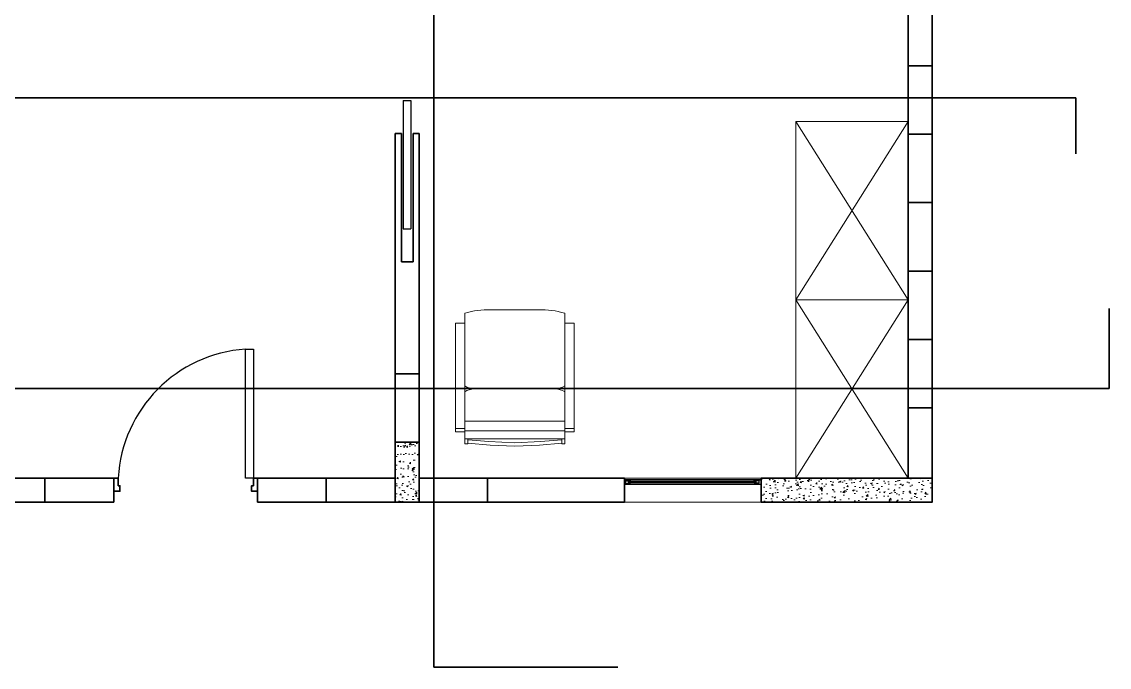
# Model space of a CAD drawing. Header units: inches. Extents: x 2013 to 15569, y -2551 to 2524.
# Drawn here: x 10773 to 11409, y 65 to 442 of the extents above; entities that cross this region are included whole.
import ezdxf

# ---------------------------------------------------------------- set-up
doc = ezdxf.new("R2010")
doc.units = ezdxf.units.IN
doc.header["$MEASUREMENT"] = 0
doc.layers.get('0').update_dxf_attribs({"color": 80, "lineweight": 13})
for name, color, linetype, lineweight in [('A-DOOR-FULL', 90, 'Continuous', 25), ('A-FLOR-PATT', 8, 'Continuous', 18), ('A-FURN', 8, 'Continuous', 18), ('A-GLAZ-FULL', 4, 'Continuous', 25), ('A-WALL-FULL', 7, 'Continuous', 35), ('costruzioni', 2, 'Continuous', 35)]:
    doc.layers.add(name, color=color, linetype=linetype, lineweight=lineweight)

# ---------------------------------------------------------------- blocks, each defined once
blk = doc.blocks.new('porta scorrevole')
at = {"layer": 'A-DOOR-FULL'}
for p, q in [((113.3758, -84.2569), (113.3758, -85.0069)), ((113.3758, -84.2569), (113.4208, -84.2569)), ((113.4208, -84.2569), (113.4208, -85.0069)), ((113.3758, -85.0069), (113.4208, -85.0069))]:
    blk.add_line(p, q, dxfattribs=at)
blk = doc.blocks.new('A$C08E36EE4')
for p, q in [((-27.99, 59.11), (-28.57, 59.11)), ((4.57, 59.11), (5.14, 59.11)), ((-28.57, 55.8), (-11.71, 55.8)), ((5.14, 55.8), (-11.71, 55.8)), ((-25.36, 44.89), (-11.71, 44.89)), ((1.93, 44.89), (-11.71, 44.89)), ((-19.81, 18.25), (-11.55, 18.25)), ((-3.62, 18.25), (-11.88, 18.25))]:
    blk.add_line(p, q)
for points in [[(-28.57, 63.41), (-27.58, 63.41), (-27.58, 61.76), (-28.57, 61.76)], [(5.14, 63.41), (4.15, 63.41), (4.15, 61.76), (5.14, 61.76)], [(-31.71, 22.71), (-28.57, 22.71), (-28.57, 59.44), (-31.71, 59.44)], [(-31.71, 59.44), (-28.57, 59.44), (-28.57, 58.26), (-31.71, 58.26)], [(8.29, 22.71), (5.14, 22.71), (5.14, 59.44), (8.29, 59.44)], [(8.29, 59.44), (5.14, 59.44), (5.14, 58.26), (8.29, 58.26)]]:
    blk.add_lwpolyline(points, close=True)
for points in [[(-27.58, 63.25), (-20.05, 63.87), (-11.71, 64.24)], [(-27.58, 62.09), (-20.42, 62.69), (-11.71, 63.08)], [(4.15, 63.25), (-3.38, 63.87), (-11.71, 64.24)], [(4.15, 62.09), (-3.01, 62.69), (-11.71, 63.08)], [(-28.57, 61.76), (-28.57, 19.4)], [(-11.71, 59.11), (-27.99, 59.11)], [(-27.98, 61.76), (-11.71, 61.76)], [(4.55, 61.76), (-11.71, 61.76)], [(-11.71, 59.11), (4.57, 59.11)], [(5.14, 61.76), (5.14, 19.4)]]:
    blk.add_lwpolyline(points)
for centre, radius, start, end in [((-25.08, 51.44), 6.56, 237.8862, 267.5576), ((-25.08, 38.33), 6.56, 92.4424, 122.1138), ((1.65, 51.44), 6.56, 272.4424, 302.1138), ((1.65, 38.33), 6.56, 57.8862, 87.5576), ((-20.57, 46.26), 28.02, 253.4121, 271.5567), ((-2.86, 46.26), 28.02, 268.4433, 286.5879)]:
    blk.add_arc(centre, radius, start, end)

msp = doc.modelspace()

# ---------------------------------------------------------------- hatches: boundary and pattern name
at = {"layer": 'A-FLOR-PATT'}
h = msp.add_hatch(dxfattribs=at)
h.set_pattern_fill('AR-CONC', color=256, scale=0.05, style=0)
h.set_pattern_definition([(50, (14332.327, 8501.73), (9.1092334, -0.796954), [0.9525, -10.4775]), (355, (14332.327, 8501.73), (-1.762141, 9.552832), [0.762, -8.382]), (100.451, (14333.086, 8501.663), (7.347125, 8.755834), [0.8095, -8.9045]), (46.1842, (14332.327, 8504.27), (13.553952, -2.102116), [1.42875, -15.71625]), (96.6356, (14333.456, 8504.095), (11.870212, 12.371278), [1.21425, -13.35675]), (351.184, (14332.327, 8504.27), (11.87023, 12.371256), [1.143, -12.573]), (21, (14333.597, 8503.635), (7.580744, -5.113276), [0.9525, -10.4775]), (326, (14333.597, 8503.635), (3.090101, 9.209398), [0.762, -8.382]), (71.4514, (14334.2285, 8503.209), (10.6708245, 4.096143), [0.8095, -8.9045]), (37.5, (14332.3267, 8501.7298), (0.1544302, 4.227752), [0, -8.2804, 0, -8.509, 0, -8.41375]), (7.5, (14332.3267, 8501.7298), (3.3409831, 5.0090287), [0, -4.8514, 0, -8.0899, 0, -3.20675]), (327.5, (14329.4946, 8501.7298), (6.7795298, -0.2864372), [0, -3.175, 0, -9.906, 0, -13.1445]), (317.5, (14328.2246, 8501.73), (7.406459, 1.2713246), [0, -4.1275, 0, -6.5786, 0, -9.3345])])
h.paths.add_polyline_path([(11005.869, 196.639), (10991.869, 196.639), (10991.869, 161.639), (11005.869, 161.639)])
for points in [[(11127.535, 172.014), (11127.535, 172.264), (11126.119, 172.264), (11126.119, 174.389), (11127.535, 174.389), (11127.535, 174.639), (11125.869, 174.639), (11125.869, 172.014)], [(11204.202, 172.014), (11204.202, 172.264), (11205.619, 172.264), (11205.619, 174.389), (11204.202, 174.389), (11204.202, 174.639), (11205.869, 174.639), (11205.869, 172.014)]]:
    msp.add_hatch(color=256, dxfattribs=at).paths.add_polyline_path(points)
h = msp.add_hatch(dxfattribs=at)
h.set_pattern_fill('AR-CONC', color=256, scale=0.05, style=0)
h.set_pattern_definition([(50, (14552.327, 8876.73), (9.1092334, -0.796954), [0.9525, -10.4775]), (355, (14552.327, 8876.73), (-1.762141, 9.552832), [0.762, -8.382]), (100.451, (14553.086, 8876.663), (7.347125, 8.755834), [0.8095, -8.9045]), (46.1842, (14552.327, 8879.27), (13.553952, -2.102116), [1.42875, -15.71625]), (96.6356, (14553.456, 8879.095), (11.870212, 12.371278), [1.21425, -13.35675]), (351.184, (14552.327, 8879.27), (11.87023, 12.371256), [1.143, -12.573]), (21, (14553.597, 8878.635), (7.580744, -5.113276), [0.9525, -10.4775]), (326, (14553.597, 8878.635), (3.090101, 9.209398), [0.762, -8.382]), (71.4514, (14554.2285, 8878.209), (10.6708245, 4.096143), [0.8095, -8.9045]), (37.5, (14552.3267, 8876.7297), (0.1544302, 4.227752), [0, -8.2804, 0, -8.509, 0, -8.41375]), (7.5, (14552.3267, 8876.7297), (3.3409831, 5.0090287), [0, -4.8514, 0, -8.0899, 0, -3.20675]), (327.5, (14549.4946, 8876.7297), (6.7795298, -0.2864372), [0, -3.175, 0, -9.906, 0, -13.1445]), (317.5, (14548.2246, 8876.73), (7.406459, 1.2713246), [0, -4.1275, 0, -6.5786, 0, -9.3345])])
h.paths.add_polyline_path([(11205.869, 175.639), (11205.869, 161.639), (11305.869, 161.639), (11305.869, 175.639)])

# ---------------------------------------------------------------- linework, layer by layer
at = {"layer": 'A-DOOR-FULL'}
msp.add_lwpolyline([(10908.869, 251.003), (10908.869, 175.639), (10904.369, 175.639), (10904.369, 251.003)], close=True, dxfattribs=at)
msp.add_arc((10909.596, 171.331), 79.844, 93.753721, 176.906672, dxfattribs=at)
at = {"layer": 'A-FURN'}
for p, q in [((11226.044, 279.838), (11291.869, 384.037)), ((11291.869, 279.838), (11226.044, 384.037)), ((11226.044, 384.037), (11226.044, 279.838)), ((11226.044, 384.037), (11291.869, 384.037)), ((11288.959, 384.037), (11288.959, 384.037)), ((11291.869, 279.838), (11291.869, 384.037)), ((11291.869, 384.037), (11291.869, 384.037)), ((11226.044, 175.639), (11291.869, 279.838)), ((11291.869, 175.639), (11226.044, 279.838)), ((11226.044, 279.838), (11226.044, 175.639)), ((11226.044, 279.838), (11291.869, 279.838)), ((11288.959, 279.838), (11288.959, 279.838)), ((11291.869, 279.838), (11291.869, 279.838)), ((11291.869, 175.639), (11291.869, 279.838)), ((11125.869, 175.639), (11205.869, 175.639)), ((11125.869, 161.639), (11205.869, 161.639))]:
    msp.add_line(p, q, dxfattribs=at)
for points in [[(11291.869, 279.838), (11226.044, 279.838)], [(11291.869, 175.639), (11226.044, 175.639)]]:
    msp.add_lwpolyline(points, dxfattribs=at)
at = {"layer": 'A-GLAZ-FULL'}
for p, q in [((11125.869, 174.639), (11205.869, 174.639)), ((11127.535, 174.639), (11125.869, 174.639)), ((11125.869, 172.014), (11205.869, 172.014)), ((11126.119, 172.264), (11126.119, 174.389)), ((11127.535, 172.264), (11126.119, 172.264)), ((11126.535, 173.994), (11129.452, 173.994)), ((11126.535, 172.66), (11126.535, 173.994)), ((11126.535, 172.66), (11129.452, 172.66)), ((11205.869, 174.639), (11127.535, 174.639)), ((11127.535, 174.389), (11127.535, 174.639)), ((11127.535, 172.014), (11127.535, 172.264)), ((11128.452, 173.577), (11202.728, 173.577)), ((11128.452, 173.077), (11128.452, 173.577)), ((11128.452, 173.077), (11202.728, 173.077)), ((11129.452, 173.577), (11129.452, 173.994)), ((11129.452, 172.66), (11129.452, 173.077)), ((11204.645, 173.994), (11201.728, 173.994)), ((11201.728, 173.577), (11201.728, 173.994)), ((11201.728, 172.66), (11201.728, 173.077)), ((11204.645, 172.66), (11201.728, 172.66)), ((11202.728, 173.577), (11202.728, 173.077)), ((11204.645, 172.66), (11204.645, 173.994)), ((11205.869, 174.639), (11205.869, 172.014))]:
    msp.add_line(p, q, dxfattribs=at)
at = {"layer": 'A-WALL-FULL'}
for p, q in [((11291.869, 416.639), (11291.869, 456.639)), ((11305.869, 456.639), (11305.869, 416.639)), ((11305.869, 416.639), (11291.869, 416.639)), ((11291.869, 416.639), (11305.869, 416.639)), ((11291.869, 376.639), (11291.869, 416.639)), ((11305.869, 416.639), (11305.869, 376.639)), ((10991.869, 329.657), (10991.869, 377.065)), ((10995.436, 377.065), (10991.869, 377.065)), ((10995.436, 377.065), (10995.436, 302.065)), ((11005.869, 377.065), (11002.301, 377.065)), ((11002.301, 377.065), (11002.301, 302.065)), ((11005.869, 329.657), (11005.869, 377.065)), ((11305.869, 376.639), (11291.869, 376.639)), ((11291.869, 376.639), (11305.869, 376.639)), ((11291.869, 336.639), (11291.869, 376.639)), ((11305.869, 376.639), (11305.869, 336.639)), ((11305.869, 336.639), (11291.869, 336.639)), ((11291.869, 336.639), (11305.869, 336.639)), ((11291.869, 296.639), (11291.869, 336.639)), ((11305.869, 336.639), (11305.869, 296.639)), ((10991.869, 309.657), (10991.869, 329.657)), ((11005.869, 329.657), (11005.869, 309.657)), ((10991.869, 236.639), (10991.869, 309.657)), ((11005.869, 309.657), (11005.869, 236.639)), ((10995.436, 302.065), (11002.301, 302.065)), ((11000.869, 302.065), (10996.869, 302.065)), ((11291.869, 296.639), (11305.869, 296.639)), ((11291.869, 256.639), (11291.869, 296.639)), ((11305.869, 296.639), (11291.869, 296.639)), ((11305.869, 296.639), (11305.869, 256.639)), ((11305.869, 256.639), (11291.869, 256.639)), ((11291.869, 256.639), (11305.869, 256.639)), ((11291.869, 216.639), (11291.869, 256.639)), ((11305.869, 256.639), (11305.869, 216.639)), ((11005.869, 236.639), (10991.869, 236.639)), ((10991.869, 236.639), (11005.869, 236.639)), ((10991.869, 196.639), (10991.869, 236.639)), ((10991.869, 236.639), (11005.869, 236.639)), ((11005.869, 236.639), (10991.869, 236.639)), ((11005.869, 236.639), (11005.869, 196.639)), ((11291.869, 216.639), (11305.869, 216.639)), ((11305.869, 216.639), (11291.869, 216.639)), ((11291.869, 216.639), (11291.869, 175.639)), ((11305.869, 216.639), (11305.869, 175.639)), ((11005.869, 196.639), (10991.869, 196.639)), ((10746.369, 175.639), (10786.869, 175.639)), ((10786.869, 175.639), (10786.869, 161.639)), ((10786.869, 175.639), (10827.369, 175.639)), ((10786.869, 161.639), (10786.869, 175.639)), ((10827.369, 175.639), (10827.369, 161.639)), ((10951.369, 175.639), (10911.369, 175.639)), ((10911.369, 175.639), (10911.369, 161.639)), ((10951.369, 161.639), (10951.369, 175.639)), ((10991.869, 175.639), (10951.369, 175.639)), ((10951.369, 175.639), (10951.369, 161.639)), ((11045.869, 175.639), (11005.869, 175.639)), ((11045.869, 175.639), (11045.869, 161.639)), ((11125.869, 175.639), (11045.869, 175.639)), ((11125.869, 175.639), (11125.869, 161.639)), ((11205.869, 175.639), (11205.869, 161.639)), ((11305.869, 175.639), (11291.869, 175.639)), ((10786.869, 161.639), (10746.369, 161.639)), ((10827.369, 161.639), (10786.869, 161.639)), ((10911.369, 161.639), (10951.369, 161.639)), ((10951.369, 161.639), (10991.869, 161.639)), ((11045.869, 161.639), (11005.869, 161.639)), ((11125.869, 161.639), (11045.869, 161.639))]:
    msp.add_line(p, q, dxfattribs=at)
for points in [[(10991.869, 196.639), (11005.869, 196.639), (11005.869, 161.639), (10991.869, 161.639)], [(11205.869, 175.639), (11305.869, 175.639), (11305.869, 161.639), (11205.869, 161.639)]]:
    msp.add_lwpolyline(points, close=True, dxfattribs=at)
for points in [[(10827.369, 171.139), (10827.369, 171.139), (10827.369, 175.639), (10829.869, 175.639), (10829.869, 171.139)], [(10911.369, 171.139), (10911.369, 171.139), (10911.369, 175.639), (10908.869, 175.639), (10908.869, 171.139)], [(10829.869, 171.139), (10830.869, 171.139), (10830.869, 167.939), (10827.369, 167.939), (10827.369, 171.139)], [(10908.869, 171.139), (10907.869, 171.139), (10907.869, 167.939), (10911.369, 167.939), (10911.369, 171.139)], [(11291.869, 161.639), (11305.869, 161.639)]]:
    msp.add_lwpolyline(points, dxfattribs=at)
at = {"layer": 'costruzioni'}
for p, q in [((11014.347, 65.055), (11014.347, 1167.888)), ((11389.896, 397.931), (10213.812, 397.931)), ((11389.896, 397.931), (11389.896, 365.188)), ((11409.365, 227.929), (11409.365, 274.769)), ((11409.365, 227.929), (10224.757, 227.929)), ((11014.347, 65.055), (11121.909, 65.055))]:
    msp.add_line(p, q, dxfattribs=at)

# ---------------------------------------------------------------- block references
at = {"layer": 'A-FURN', "xscale": -1.733570547759992, "yscale": 1.733570547759992, "zscale": 1.733570547759992, "rotation": 180}
msp.add_blockref('A$C08E36EE4', (11082.008, 305.623), dxfattribs=at)
at = {"layer": 'A-WALL-FULL', "xscale": 100.0000000000064, "yscale": 100.0000000000064, "zscale": 100.0000000000064}
msp.add_blockref('porta scorrevole', (-341.125, 8821.965), dxfattribs=at)

doc.saveas('drawing.dxf')
